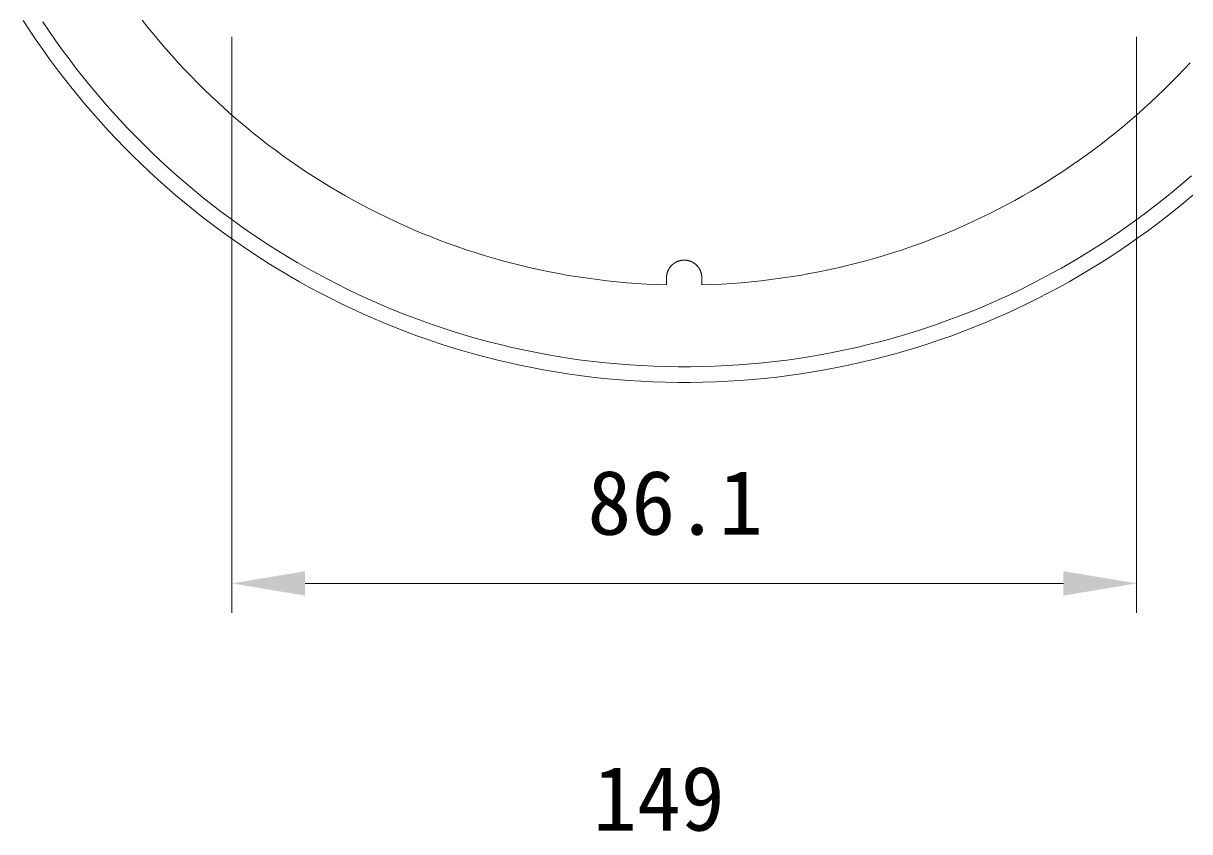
# Model space of a CAD drawing. Units: millimetres on the paper. Extents: x -142 to 142, y -95 to 95.
# Drawn here: x -38.7 to 1.08, y 1.64 to 29.21 of the extents above; entities that cross this region are included whole.
import ezdxf
from ezdxf.enums import TextEntityAlignment as Align

# ---------------------------------------------------------------- set-up
doc = ezdxf.new("R2010")
doc.units = ezdxf.units.MM
doc.layers.add('0-4_AM_5', color=3, linetype='Continuous', lineweight=18)
doc.layers.add('0-7__レイヤー_', color=7, linetype='Continuous', lineweight=18)
doc.styles.add('ＭＳ ゴシック', font='')
doc.styles.get('ＭＳ ゴシック').set_extended_font_data('MS Gothic')

msp = doc.modelspace()

# ---------------------------------------------------------------- linework, layer by layer
at = {"layer": '0-4_AM_5'}
for p, q in [((-31.591, 28.744), (-31.591, 9.109)), ((-0.731, 28.744), (-0.731, 9.109)), ((-29.091, 10.109), (-3.231, 10.109))]:
    msp.add_line(p, q, dxfattribs=at)
at = {"layer": '0-4_AM_5', "color": 7}
for points in [[(-29.091, 10.526), (-29.091, 9.693), (-31.591, 10.109)], [(-3.231, 10.526), (-3.231, 9.693), (-0.731, 10.109)]]:
    msp.add_solid(points, dxfattribs=at)
at = {"layer": '0-7__レイヤー_'}
for p, q in [((-16.763, 20.533), (-16.763, 20.291)), ((-15.561, 20.533), (-15.561, 20.291))]:
    msp.add_line(p, q, dxfattribs=at)
for points in [[(-38.701, 29.303), (-38.485, 28.97), (-38.263, 28.64), (-38.037, 28.314), (-37.805, 27.992), (-37.57, 27.673), (-37.329, 27.357), (-37.085, 27.045), (-36.835, 26.737), (-36.582, 26.433), (-36.323, 26.133), (-36.061, 25.836), (-35.794, 25.544), (-35.523, 25.255), (-35.248, 24.971), (-34.968, 24.69)], [(-38.038, 29.265), (-37.821, 28.942), (-37.599, 28.622), (-37.373, 28.306), (-37.142, 27.993), (-36.906, 27.684), (-36.666, 27.379), (-36.422, 27.077), (-36.173, 26.779), (-35.92, 26.484), (-35.663, 26.194), (-35.401, 25.907), (-35.136, 25.624), (-34.866, 25.345), (-34.592, 25.071)], [(-34.648, 29.319), (-34.451, 29.069), (-34.25, 28.823), (-34.047, 28.579), (-33.84, 28.338), (-33.63, 28.099), (-33.416, 27.864), (-33.2, 27.632), (-32.98, 27.402), (-32.757, 27.176), (-32.532, 26.952), (-32.303, 26.732), (-32.072, 26.515), (-31.837, 26.3), (-31.6, 26.089), (-31.359, 25.881), (-31.116, 25.677), (-30.87, 25.475), (-30.621, 25.277), (-30.37, 25.082), (-30.116, 24.891), (-29.859, 24.703), (-29.6, 24.518), (-29.338, 24.337), (-29.073, 24.16), (-28.806, 23.985), (-28.536, 23.815), (-28.264, 23.648), (-27.99, 23.484), (-27.713, 23.325), (-27.433, 23.168), (-27.152, 23.016), (-26.868, 22.868), (-26.582, 22.723), (-26.293, 22.582), (-26.003, 22.445), (-25.71, 22.311)], [(1.094, 27.864), (0.877, 27.632), (0.658, 27.402), (0.435, 27.176), (0.209, 26.952), (-0.019, 26.732), (-0.251, 26.515), (-0.485, 26.3), (-0.723, 26.089), (-0.963, 25.881), (-1.206, 25.677), (-1.452, 25.475), (-1.701, 25.277), (-1.952, 25.082), (-2.207, 24.891), (-2.463, 24.703), (-2.723, 24.518), (-2.985, 24.337), (-3.249, 24.16), (-3.516, 23.985), (-3.786, 23.815), (-4.058, 23.648), (-4.333, 23.484), (-4.61, 23.325), (-4.889, 23.168), (-5.171, 23.016), (-5.454, 22.868), (-5.741, 22.723), (-6.029, 22.582), (-6.32, 22.445), (-6.612, 22.311)], [(-34.592, 25.071), (-34.314, 24.8), (-34.033, 24.533), (-33.747, 24.271), (-33.457, 24.012), (-33.164, 23.758), (-32.867, 23.509), (-32.566, 23.263), (-32.261, 23.022), (-31.953, 22.785), (-31.641, 22.553), (-31.326, 22.326), (-31.007, 22.103), (-30.685, 21.884), (-30.359, 21.671), (-30.03, 21.462), (-29.698, 21.258), (-29.362, 21.058), (-29.024, 20.864), (-28.682, 20.674), (-28.337, 20.49), (-27.989, 20.31), (-27.638, 20.136), (-27.284, 19.966), (-26.927, 19.802), (-26.567, 19.643), (-26.205, 19.489), (-25.84, 19.341), (-25.472, 19.198), (-25.101, 19.06), (-24.728, 18.928), (-24.352, 18.801), (-23.973, 18.68), (-23.593, 18.564), (-23.209, 18.454), (-22.824, 18.35), (-22.436, 18.252), (-22.046, 18.159), (-21.653, 18.072), (-21.258, 17.991)], [(-34.968, 24.69), (-34.685, 24.414), (-34.397, 24.142), (-34.106, 23.874), (-33.81, 23.611), (-33.511, 23.351), (-33.208, 23.096), (-32.901, 22.846), (-32.59, 22.6), (-32.275, 22.359), (-31.957, 22.122), (-31.635, 21.89), (-31.31, 21.662), (-30.981, 21.439), (-30.649, 21.221), (-30.313, 21.008), (-29.974, 20.8), (-29.632, 20.596), (-29.286, 20.398), (-28.937, 20.204), (-28.585, 20.016), (-28.23, 19.833), (-27.872, 19.655), (-27.511, 19.482), (-27.147, 19.314), (-26.78, 19.152), (-26.41, 18.995), (-26.037, 18.844), (-25.662, 18.698), (-25.283, 18.557), (-24.902, 18.422), (-24.519, 18.293), (-24.133, 18.169), (-23.744, 18.052), (-23.353, 17.939), (-22.96, 17.833), (-22.564, 17.733), (-22.166, 17.638), (-21.765, 17.549), (-21.362, 17.467)], [(-5.755, 19.643), (-5.395, 19.802), (-5.038, 19.966), (-4.685, 20.136), (-4.334, 20.31), (-3.986, 20.49), (-3.641, 20.674), (-3.299, 20.864), (-2.96, 21.058), (-2.625, 21.258), (-2.292, 21.462), (-1.963, 21.671), (-1.638, 21.884), (-1.315, 22.103), (-0.997, 22.326), (-0.681, 22.553), (-0.369, 22.785), (-0.061, 23.022), (0.243, 23.263), (0.544, 23.509), (0.841, 23.758), (1.135, 24.012)], [(-5.542, 19.152), (-5.175, 19.314), (-4.811, 19.482), (-4.45, 19.655), (-4.092, 19.833), (-3.737, 20.016), (-3.385, 20.204), (-3.036, 20.398), (-2.69, 20.596), (-2.348, 20.8), (-2.009, 21.008), (-1.673, 21.221), (-1.341, 21.439), (-1.012, 21.662), (-0.687, 21.89), (-0.365, 22.122), (-0.047, 22.359), (0.268, 22.6), (0.578, 22.846), (0.885, 23.096), (1.189, 23.351)], [(-25.71, 22.311), (-25.415, 22.182), (-25.118, 22.057), (-24.819, 21.935), (-24.518, 21.818), (-24.215, 21.704), (-23.91, 21.595), (-23.603, 21.49), (-23.294, 21.389), (-22.983, 21.292), (-22.67, 21.2), (-22.356, 21.111), (-22.04, 21.027), (-21.722, 20.947), (-21.402, 20.872), (-21.081, 20.801), (-20.758, 20.734), (-20.433, 20.672), (-20.107, 20.614), (-19.78, 20.561), (-19.45, 20.513), (-19.12, 20.469), (-18.788, 20.429), (-18.454, 20.394), (-18.119, 20.364), (-17.783, 20.339), (-17.446, 20.318), (-17.107, 20.302), (-16.767, 20.291)], [(-6.612, 22.311), (-6.907, 22.182), (-7.204, 22.057), (-7.503, 21.935), (-7.805, 21.818), (-8.108, 21.704), (-8.413, 21.595), (-8.72, 21.49), (-9.029, 21.389), (-9.34, 21.292), (-9.652, 21.2), (-9.967, 21.111), (-10.283, 21.027), (-10.601, 20.947), (-10.92, 20.872), (-11.242, 20.801), (-11.565, 20.734), (-11.889, 20.672), (-12.215, 20.614), (-12.543, 20.561), (-12.872, 20.513), (-13.203, 20.469), (-13.535, 20.429), (-13.868, 20.394), (-14.203, 20.364), (-14.539, 20.339), (-14.877, 20.318), (-15.215, 20.302), (-15.555, 20.291)], [(-16.439, 21.067), (-16.431, 21.071), (-16.424, 21.074), (-16.416, 21.078), (-16.409, 21.081), (-16.401, 21.085), (-16.393, 21.088), (-16.386, 21.091), (-16.378, 21.094), (-16.37, 21.097), (-16.362, 21.1), (-16.354, 21.103), (-16.346, 21.106), (-16.338, 21.108), (-16.33, 21.111), (-16.321, 21.113), (-16.313, 21.115), (-16.305, 21.117), (-16.297, 21.119), (-16.288, 21.121), (-16.28, 21.123), (-16.271, 21.124), (-16.263, 21.126), (-16.254, 21.127), (-16.246, 21.128), (-16.237, 21.13), (-16.228, 21.131), (-16.22, 21.131), (-16.211, 21.132), (-16.202, 21.133), (-16.193, 21.133), (-16.185, 21.134), (-16.176, 21.134), (-16.167, 21.134), (-16.158, 21.134), (-16.149, 21.134), (-16.14, 21.134), (-16.131, 21.133), (-16.123, 21.133), (-16.114, 21.132)], [(-16.114, 21.132), (-16.105, 21.131), (-16.096, 21.131), (-16.088, 21.13), (-16.079, 21.128), (-16.071, 21.127), (-16.062, 21.126), (-16.054, 21.124), (-16.045, 21.123), (-16.037, 21.121), (-16.028, 21.119), (-16.02, 21.117), (-16.012, 21.115), (-16.003, 21.113), (-15.995, 21.111), (-15.987, 21.108), (-15.979, 21.106), (-15.971, 21.103), (-15.963, 21.1), (-15.955, 21.097), (-15.947, 21.094), (-15.939, 21.091), (-15.931, 21.088), (-15.924, 21.085), (-15.916, 21.081), (-15.908, 21.078), (-15.901, 21.074), (-15.893, 21.071), (-15.886, 21.067), (-15.879, 21.063), (-15.871, 21.059), (-15.864, 21.055), (-15.857, 21.051), (-15.85, 21.046), (-15.843, 21.042), (-15.836, 21.037), (-15.829, 21.033), (-15.822, 21.028), (-15.815, 21.023), (-15.808, 21.019)], [(-16.763, 20.533), (-16.763, 20.542), (-16.763, 20.551), (-16.763, 20.56), (-16.762, 20.569), (-16.762, 20.577), (-16.761, 20.586), (-16.76, 20.595), (-16.759, 20.604), (-16.758, 20.612), (-16.757, 20.621), (-16.756, 20.629), (-16.754, 20.638), (-16.753, 20.646), (-16.751, 20.655), (-16.749, 20.663), (-16.747, 20.672), (-16.745, 20.68), (-16.743, 20.688), (-16.741, 20.696), (-16.739, 20.704), (-16.736, 20.713), (-16.733, 20.721), (-16.731, 20.729), (-16.728, 20.737), (-16.725, 20.745), (-16.722, 20.752), (-16.719, 20.76), (-16.716, 20.768), (-16.712, 20.776), (-16.709, 20.783), (-16.705, 20.791), (-16.702, 20.798), (-16.698, 20.806), (-16.694, 20.813), (-16.69, 20.821), (-16.686, 20.828), (-16.682, 20.835), (-16.678, 20.842), (-16.673, 20.85)], [(-16.673, 20.85), (-16.669, 20.857), (-16.664, 20.864), (-16.66, 20.87), (-16.655, 20.877), (-16.65, 20.884), (-16.645, 20.891), (-16.64, 20.897), (-16.635, 20.904), (-16.63, 20.91), (-16.625, 20.917), (-16.62, 20.923), (-16.614, 20.929), (-16.609, 20.936), (-16.603, 20.942), (-16.597, 20.948), (-16.592, 20.954), (-16.586, 20.96), (-16.58, 20.965), (-16.574, 20.971), (-16.568, 20.977), (-16.562, 20.982), (-16.555, 20.988), (-16.549, 20.993), (-16.543, 20.998), (-16.536, 21.004), (-16.53, 21.009), (-16.523, 21.014), (-16.517, 21.019), (-16.51, 21.023), (-16.503, 21.028), (-16.496, 21.033), (-16.489, 21.037), (-16.482, 21.042), (-16.475, 21.046), (-16.468, 21.051), (-16.461, 21.055), (-16.454, 21.059), (-16.446, 21.063), (-16.439, 21.067)], [(-15.808, 21.019), (-15.802, 21.014), (-15.795, 21.009), (-15.788, 21.004), (-15.782, 20.998), (-15.776, 20.993), (-15.769, 20.988), (-15.763, 20.982), (-15.757, 20.977), (-15.751, 20.971), (-15.745, 20.965), (-15.739, 20.96), (-15.733, 20.954), (-15.727, 20.948), (-15.722, 20.942), (-15.716, 20.936), (-15.711, 20.929), (-15.705, 20.923), (-15.7, 20.917), (-15.695, 20.91), (-15.69, 20.904), (-15.684, 20.897), (-15.679, 20.891), (-15.675, 20.884), (-15.67, 20.877), (-15.665, 20.87), (-15.66, 20.864), (-15.656, 20.857), (-15.651, 20.85), (-15.647, 20.842), (-15.643, 20.835), (-15.639, 20.828), (-15.635, 20.821), (-15.631, 20.813), (-15.627, 20.806), (-15.623, 20.798), (-15.62, 20.791), (-15.616, 20.783), (-15.613, 20.776), (-15.609, 20.768)], [(-15.609, 20.768), (-15.606, 20.76), (-15.603, 20.752), (-15.6, 20.745), (-15.597, 20.737), (-15.594, 20.729), (-15.591, 20.721), (-15.589, 20.713), (-15.586, 20.704), (-15.584, 20.696), (-15.582, 20.688), (-15.58, 20.68), (-15.578, 20.672), (-15.576, 20.663), (-15.574, 20.655), (-15.572, 20.646), (-15.571, 20.638), (-15.569, 20.629), (-15.568, 20.621), (-15.567, 20.612), (-15.566, 20.604), (-15.565, 20.595), (-15.564, 20.586), (-15.563, 20.577), (-15.563, 20.569), (-15.562, 20.56), (-15.562, 20.551), (-15.562, 20.542), (-15.562, 20.533)], [(-21.258, 17.991), (-20.862, 17.916), (-20.463, 17.847), (-20.062, 17.784), (-19.659, 17.727), (-19.254, 17.676), (-18.848, 17.632), (-18.439, 17.593), (-18.029, 17.561), (-17.617, 17.536), (-17.203, 17.516), (-16.787, 17.503), (-16.37, 17.497), (-15.952, 17.497), (-15.535, 17.503), (-15.12, 17.516), (-14.706, 17.536), (-14.294, 17.561), (-13.883, 17.593), (-13.475, 17.632), (-13.068, 17.676), (-12.663, 17.727), (-12.26, 17.784), (-11.86, 17.847), (-11.461, 17.916), (-11.064, 17.991), (-10.669, 18.072), (-10.277, 18.159), (-9.887, 18.252), (-9.499, 18.35), (-9.113, 18.454), (-8.73, 18.564), (-8.349, 18.68), (-7.971, 18.801), (-7.595, 18.928), (-7.222, 19.06), (-6.851, 19.198), (-6.483, 19.341), (-6.118, 19.489), (-5.755, 19.643)], [(-21.362, 17.467), (-20.958, 17.39), (-20.551, 17.32), (-20.142, 17.255), (-19.73, 17.197), (-19.317, 17.146), (-18.902, 17.1), (-18.485, 17.061), (-18.067, 17.028), (-17.646, 17.002), (-17.224, 16.982), (-16.8, 16.969), (-16.375, 16.962), (-15.948, 16.962), (-15.522, 16.969), (-15.098, 16.982), (-14.676, 17.002), (-14.256, 17.028), (-13.837, 17.061), (-13.42, 17.1), (-13.005, 17.146), (-12.592, 17.197), (-12.181, 17.255), (-11.772, 17.32), (-11.365, 17.39), (-10.96, 17.467), (-10.557, 17.549), (-10.157, 17.638), (-9.758, 17.733), (-9.363, 17.833), (-8.969, 17.939), (-8.578, 18.052), (-8.189, 18.169), (-7.803, 18.293), (-7.42, 18.422), (-7.039, 18.557), (-6.661, 18.698), (-6.285, 18.844), (-5.912, 18.995), (-5.542, 19.152)]]:
    msp.add_lwpolyline(points, dxfattribs=at)

# ---------------------------------------------------------------- texts
at = {"layer": '0-4_AM_5', "color": 7, "style": 'ＭＳ ゴシック'}
for s, p in [('86.1', (-19.461, 11.109)), ('149', (-19.269, 1.019))]:
    msp.add_text(s, height=2.199, dxfattribs=at).set_placement(p, align=Align.BOTTOM_LEFT)

doc.saveas('drawing.dxf')
